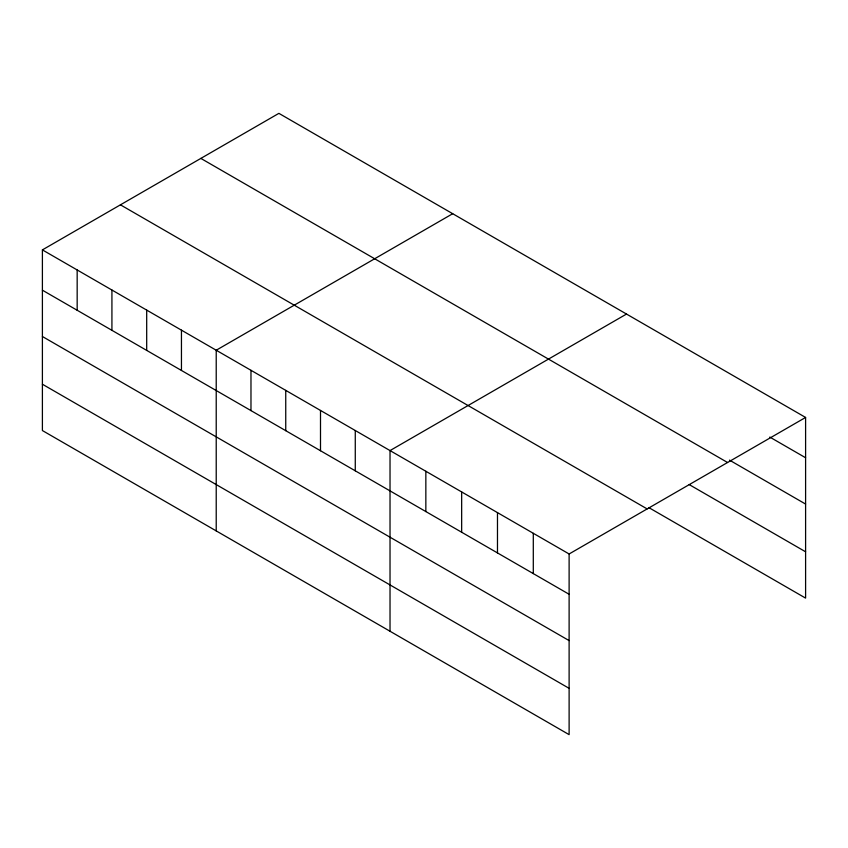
<?xml version="1.0" encoding="UTF-8"?>
<svg xmlns="http://www.w3.org/2000/svg" width="848" height="848" viewBox="0 0 848 848"><rect width="100%" height="100%" fill="white"/><g stroke="black" fill="none" stroke-linecap="round" stroke-linejoin="round"><path stroke-width="1.27" d="M42.4 249.884L569.114 553.977L569.114 734.644L42.4 430.551L42.4 249.884L278.886 113.356L805.6 417.449L805.6 598.116L648.9 507.645M452.705 213.707L216.219 350.235L216.219 530.901M626.513 314.057L390.027 450.585L390.027 631.251M569.114 553.977L805.6 417.449M769.783 437.07L805.6 457.75M729.492 460.125L805.6 504.072M200.849 158.406L727.563 462.499M689.201 484.59L805.6 551.794M120.437 204.834L647.151 508.927M42.4 290.186L569.114 594.278M42.4 336.508L569.114 640.6M42.4 384.229L569.114 688.332M533.297 533.307L533.297 573.598M497.479 512.627L497.479 552.928M461.662 491.946L461.662 532.247M425.844 471.265L425.844 511.567M355.27 430.519L355.27 470.82M320.502 410.453L320.502 450.744M285.744 390.377L285.744 430.678M250.976 370.311L250.976 410.612M181.451 330.169L181.451 370.47M146.693 310.092L146.693 350.394M111.925 290.027L111.925 330.328M77.168 269.961L77.168 310.251"/></g></svg>
